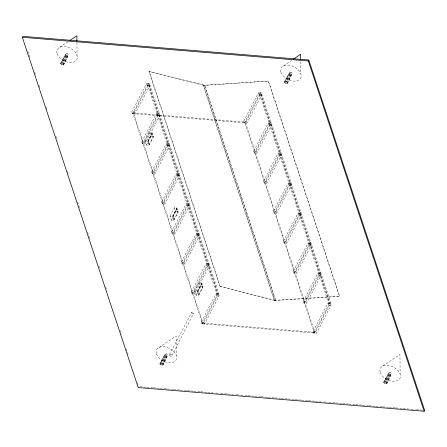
<?xml version="1.0" encoding="UTF-8"?>
<svg xmlns="http://www.w3.org/2000/svg" width="447" height="447" viewBox="0 0 447 447"><rect width="100%" height="100%" fill="white"/><g stroke="black" fill="none" stroke-linecap="round" stroke-linejoin="round"><path stroke-width="0.34" stroke-dasharray="2.23 1.68" d="M60.641 63.809L60.697 63.094L65.888 53.869L67.156 53.623L67.899 54.037L68.285 55.216L63.697 64.776L62.111 65.083L60.641 63.809L65.888 53.869M63.697 64.776L68.33 54.646M159.937 364.037L159.992 363.327L165.183 354.097L166.452 353.851L167.195 354.264L167.58 355.443L162.993 365.003L161.406 365.316L159.937 364.037L165.183 354.097M162.993 365.003L167.625 354.873M284.443 82.354L284.493 81.645L289.684 72.42L290.958 72.168L291.695 72.582L292.087 73.761L287.499 83.321L285.912 83.634L284.443 82.354L289.684 72.42M287.499 83.321L292.131 73.191M383.738 382.582L383.794 381.872L388.979 372.647L390.253 372.396L390.991 372.815L391.382 373.988L386.795 383.548L385.208 383.861L383.738 382.582L388.979 372.647M386.795 383.548L391.427 373.418M203.318 85.399L268.474 81.047L339.575 296.445L274.48 300.563L203.318 85.399L268.474 81.047M274.48 300.563L203.379 85.159M63.072 65.167L67.788 55.523L68.285 55.216M286.868 83.712L291.584 74.073L292.087 73.761M162.367 365.395L167.083 355.756L167.58 355.443M386.163 383.939L390.879 374.301L391.382 373.988M63.753 64.066L63.211 63.306L67.899 54.037M287.55 82.611L287.013 81.851L291.695 72.582M163.049 364.294L162.507 363.534L167.195 354.264M386.845 382.839L386.309 382.079L390.991 372.815M62.111 65.083L67.016 55.462L67.788 55.523M285.912 83.634L290.818 74.006L291.584 74.073M161.406 365.316L166.312 355.689L167.083 355.756M171.86 355.778L193.551 313.358M385.208 383.861L390.114 374.24L390.879 374.301M131.831 111.8L146.504 83.617L148.991 83.824L149.65 85.824L134.983 114.007L132.496 113.801L131.831 111.8L134.318 112.001L134.983 114.007M132.496 113.801L147.164 85.617L146.504 83.617M147.566 84.679L148.326 83.22L149.348 83.31L218.857 293.467L218.097 294.925L217.074 294.841L147.566 84.679L148.588 84.762L218.097 294.925M133.038 113.605L133.407 112.901L245.308 122.176L314.817 332.333L314.448 333.037L202.547 323.768L133.038 113.605L244.939 122.88L314.448 333.037M134.318 112.001L148.991 83.824M148.588 84.762L149.348 83.31M141.76 141.822L156.433 113.639L158.92 113.845L159.585 115.846L144.912 144.029L142.425 143.822L141.76 141.822L144.252 142.029L144.912 144.029M142.425 143.822L157.093 115.639L156.433 113.639M144.252 142.029L158.92 113.845M145.163 141.129L149.561 132.675L152.047 132.882L153.371 136.883L148.974 145.336L146.487 145.13L145.163 141.129L147.65 141.336L148.974 145.336M147.65 141.336L152.047 132.882M152.075 133.614L148.164 141.129L149.136 144.621L147.974 141.118L151.891 133.603L153.232 137.117L151.891 133.603M146.487 145.13L150.885 136.676L149.561 132.675M149.136 144.621L153.047 137.106M151.695 171.844L166.362 143.66L168.849 143.867L169.514 145.873L154.841 174.051L152.354 173.844L151.695 171.844L154.181 172.05L154.841 174.051M152.354 173.844L167.027 145.666L166.362 143.66M154.181 172.05L168.849 143.867M161.624 201.865L176.291 173.687L178.778 173.894L179.443 175.894L164.77 204.072L162.283 203.866L161.624 201.865L164.11 202.072L164.77 204.072M162.283 203.866L176.956 175.688L176.291 173.687M164.11 202.072L178.778 173.894M169.989 216.186L174.386 207.732L176.872 207.939L178.197 211.939L173.799 220.393L171.313 220.192L169.989 216.186L172.475 216.393L173.799 220.393M172.475 216.393L176.872 207.939M176.9 208.676L172.989 216.186L173.956 219.678L172.799 216.175L176.71 208.66L178.057 212.174L176.71 208.66M171.313 220.192L175.71 211.733L174.386 207.732M173.956 219.678L177.872 212.163M171.553 231.887L186.22 203.709L188.707 203.916L189.372 205.916L174.699 234.099L172.212 233.893L171.553 231.887L174.039 232.094L174.699 234.099M172.212 233.893L186.885 205.709L186.22 203.709M174.039 232.094L189.064 203.402L188.042 203.312L187.282 204.771L188.31 204.855M243.732 121.07L258.405 92.892L260.892 93.099L261.551 95.099L246.884 123.277L244.397 123.076L243.732 121.07L246.219 121.277L246.884 123.277M259.467 93.954L260.221 92.495L261.249 92.579L330.758 302.742L329.998 304.195L328.97 304.111L259.467 93.954L260.489 94.038L329.998 304.195M244.397 123.076L259.064 94.893L258.405 92.892M244.939 122.88L245.308 122.176M246.219 121.277L260.892 93.099M260.489 94.038L261.249 92.579M181.482 261.914L196.149 233.731L198.636 233.937L199.301 235.938L184.628 264.121L182.141 263.914L181.482 261.914L183.968 262.121L184.628 264.121M182.141 263.914L196.814 235.731L196.149 233.731M183.968 262.121L198.636 233.937M253.661 151.097L268.334 122.914L270.821 123.121L271.48 125.121L256.813 153.304L254.326 153.097L253.661 151.097L256.148 151.298L256.813 153.304M254.326 153.097L268.993 124.914L268.334 122.914M256.148 151.298L270.821 123.121M191.411 291.936L206.084 263.752L208.57 263.959L209.23 265.959L194.562 294.143L192.07 293.936L191.411 291.936L193.897 292.142L194.562 294.143M192.07 293.936L206.743 265.758L206.084 263.752M193.897 292.142L208.928 263.445L207.9 263.361L207.14 264.814L208.168 264.903M194.808 291.243L199.211 282.789L201.698 282.996L203.022 286.996L198.619 295.45L196.132 295.249L194.808 291.243L197.295 291.45L198.619 295.45M197.295 291.45L201.698 282.996M201.72 283.733L197.809 291.248L198.781 294.735L197.624 291.232L201.536 283.716L202.882 287.231L201.536 283.716M196.132 295.249L200.535 286.795L199.211 282.789M198.781 294.735L202.692 287.22M263.59 181.119L278.263 152.935L280.75 153.142L281.409 155.143L266.742 183.326L264.255 183.119L263.59 181.119L266.077 181.326L266.742 183.326M264.255 183.119L278.922 154.936L278.263 152.935M266.077 181.326L281.107 152.628L280.085 152.544L279.325 153.997L280.347 154.081M201.34 321.957L216.013 293.78L218.499 293.981L219.159 295.987L204.491 324.164L202.005 323.958L201.34 321.957L203.826 322.164L204.491 324.164M202.005 323.958L216.672 295.78L216.013 293.78M217.074 294.841L217.829 293.383L148.326 83.22M202.547 323.768L202.916 323.064L133.407 112.901M203.826 322.164L218.499 293.981M273.519 211.14L288.192 182.957L290.679 183.164L291.343 185.17L276.671 213.348L274.184 213.141L273.519 211.14L276.011 211.347L276.671 213.348M274.184 213.141L288.851 184.963L288.192 182.957M276.011 211.347L290.679 183.164M283.454 241.162L298.121 212.984L300.607 213.191L301.272 215.191L286.6 243.369L284.113 243.162L283.454 241.162L285.94 241.369L286.6 243.369M284.113 243.162L298.786 214.985L298.121 212.984M285.94 241.369L300.607 213.191M293.383 271.184L308.05 243.006L310.536 243.213L311.201 245.213L296.529 273.396L294.042 273.19L293.383 271.184L295.869 271.39L296.529 273.396M294.042 273.19L308.715 245.006L308.05 243.006M295.869 271.39L310.536 243.213M303.312 301.211L317.979 273.028L320.465 273.234L321.13 275.235L306.458 303.418L303.971 303.211L303.312 301.211L305.798 301.418L306.458 303.418M303.971 303.211L318.644 275.028L317.979 273.028M305.798 301.418L320.465 273.234M313.241 331.233L327.908 303.049L330.394 303.256L331.059 305.256L316.387 333.44L313.9 333.233L313.241 331.233L315.727 331.439L316.387 333.44M328.97 304.111L329.73 302.658L260.221 92.495M313.9 333.233L328.573 305.055L327.908 303.049M315.727 331.439L330.394 303.256M169.374 354.6L191.69 312.475M60.697 63.094L62.284 62.787L67.156 53.623M284.493 81.645L286.086 81.332L290.958 72.168M159.992 363.327L161.579 363.014L166.452 353.851M383.794 381.872L385.381 381.559L390.253 372.396M61.183 64.569L66.273 55.048L65.843 54.439M284.985 83.114L290.075 73.593L289.645 72.984M160.479 364.797L165.569 355.276L165.139 354.667M384.28 383.342L389.371 373.821L388.94 373.217M61.323 62.709L66.391 53.556M285.125 81.253L290.187 72.107M160.618 362.936L165.686 353.789M384.42 381.481L389.482 372.334M148.946 71.38L204.732 85.276L275.71 300.663L220.108 286.544L148.946 71.38L204.547 85.5L275.71 300.663M220.108 286.544L149.125 71.151M59.82 47.198L67.776 41.856M283.621 65.743L291.573 60.406M159.115 347.425L176.163 335.982L176.33 355.594M382.917 365.97L399.964 354.532L400.126 374.145M274.536 300.328L339.636 296.21M147.164 85.617L149.65 85.824M259.064 94.893L261.551 95.099M157.093 115.639L159.585 115.846M268.993 124.914L271.48 125.121M150.885 136.676L153.371 136.883M167.027 145.666L169.514 145.873M278.922 154.936L281.409 155.143M176.956 175.688L179.443 175.894M288.851 184.963L291.343 185.17M186.885 205.709L189.372 205.916M298.786 214.985L301.272 215.191M175.71 211.733L178.197 211.939M196.814 235.731L199.301 235.938M308.715 245.006L311.201 245.213M206.743 265.758L209.23 265.959M318.644 275.028L321.13 275.235M200.535 286.795L203.022 286.996M217.829 293.383L218.857 293.467M329.73 302.658L330.758 302.742M216.672 295.78L219.159 295.987M328.573 305.055L331.059 305.256M202.916 323.064L314.817 332.333M140.073 386.722L146.337 387.242M147.035 387.298L152.6 387.761M153.293 387.817L159.557 388.337M160.255 388.393L166.513 388.912M167.212 388.974L172.777 389.432M173.475 389.488L179.733 390.007M180.432 390.069L186.695 390.589M187.388 390.644L192.953 391.103M193.652 391.164L199.915 391.684M200.608 391.74L206.872 392.259M207.564 392.315L213.135 392.779M215.918 393.008L220.092 393.354M220.784 393.41L227.048 393.93M227.746 393.986L233.312 394.45M236.094 394.679L240.268 395.025M240.967 395.081L247.225 395.601M247.923 395.662L254.181 396.182M254.879 396.238L260.445 396.696M261.143 396.757L267.401 397.277M268.099 397.333L274.363 397.852M275.056 397.908L280.621 398.372M281.319 398.428L287.583 398.947M288.276 399.003L294.539 399.523M295.232 399.579L300.803 400.043M301.496 400.099L307.759 400.618M308.452 400.674L314.716 401.194M315.414 401.255L320.98 401.713M323.762 401.948L327.936 402.289M328.634 402.35L334.892 402.87M335.591 402.926L341.854 403.445M342.547 403.501L348.112 403.965M348.811 404.021L355.074 404.541M355.767 404.596L362.031 405.116M362.724 405.172L368.294 405.636M368.987 405.692L375.251 406.211M375.944 406.267L382.207 406.787M382.906 406.848L388.471 407.306M389.164 407.368L395.427 407.882M396.12 407.943L402.384 408.463M403.082 408.519L408.647 408.983M411.43 409.212L415.604 409.558M416.302 409.614L422.56 410.134M220.287 286.315L275.888 300.44M290.075 73.593L290.818 74.006M286.086 81.332L287.013 81.851M66.273 55.048L67.016 55.462M62.284 62.787L63.211 63.306M389.371 373.821L390.114 374.24M385.381 381.559L386.309 382.079M165.569 355.276L166.312 355.689M161.579 363.014L162.507 363.534M268.412 81.281L339.575 296.445M27.876 51.567L30.284 58.853M34.665 72.096L35.978 76.068M39.045 85.338L39.923 87.986M46.27 107.191L47.147 109.839M55.909 136.324L57.222 140.297M67.514 171.413L68.391 174.062M77.588 201.871L79.555 207.833M87.662 232.328L89.629 238.29M98.826 266.099L100.145 270.072M105.615 286.628L106.928 290.6M120.07 330.327L121.383 334.3M126.199 348.867L128.172 354.823M137.369 382.632L138.682 386.605M300.73 61.742L300.831 73.911M76.923 42.515L77.035 55.367M158.255 113.247L157.495 114.7L158.523 114.784L159.277 113.331L158.255 113.247M168.184 143.269L167.424 144.722L168.452 144.811L169.206 143.353L168.184 143.269M178.113 173.291L177.353 174.749L178.381 174.833L179.135 173.375L178.113 173.291M197.971 233.34L197.211 234.792L198.239 234.876L198.999 233.423L197.971 233.34M270.15 122.517L269.396 123.975L270.418 124.059L271.178 122.607L270.15 122.517M290.014 182.566L289.254 184.019L290.282 184.108L291.036 182.65L290.014 182.566M299.943 212.588L299.183 214.046L300.211 214.13L300.965 212.671L299.943 212.588M309.872 242.609L309.112 244.068L310.14 244.151L310.894 242.693L309.872 242.609M319.801 272.631L319.041 274.089L320.069 274.173L320.829 272.72L319.801 272.631M191.69 312.839A1.034 0.659 27.5 0 0 193.3 313.604A1.034 0.659 27.5 0 0 192.875 312.302A1.034 0.659 27.5 0 0 191.69 312.839M169.374 355.086A1.375 0.877 27.5 0 0 171.525 356.103A1.375 0.877 27.5 0 0 170.95 354.37A1.375 0.877 27.5 0 0 169.374 355.086M380.235 372.491A11.013 7.035 27.5 0 0 397.45 380.665A11.013 7.035 27.5 0 0 392.863 366.797A11.013 7.035 27.5 0 0 380.235 372.491M280.94 72.263A11.013 7.035 27.5 0 0 298.155 80.432A11.013 7.035 27.5 0 0 293.567 66.569A11.013 7.035 27.5 0 0 280.94 72.263M156.433 353.946A11.013 7.035 27.5 0 0 173.648 362.115A11.013 7.035 27.5 0 0 169.061 348.247A11.013 7.035 27.5 0 0 156.433 353.946M57.138 53.718A11.013 7.035 27.5 0 0 74.353 61.887A11.013 7.035 27.5 0 0 69.766 48.019A11.013 7.035 27.5 0 0 57.138 53.718"/><path stroke-width="0.67" d="M22.35 37.28L22.842 36.341L308.804 60.038L424.65 410.307L424.158 411.246L138.196 387.549L22.35 37.28L308.318 60.976L424.158 411.246M308.318 60.976L308.804 60.038M70.05 40.331L76.867 35.754L76.912 41.163M293.282 59.261L300.669 54.299L300.714 59.714"/></g></svg>
